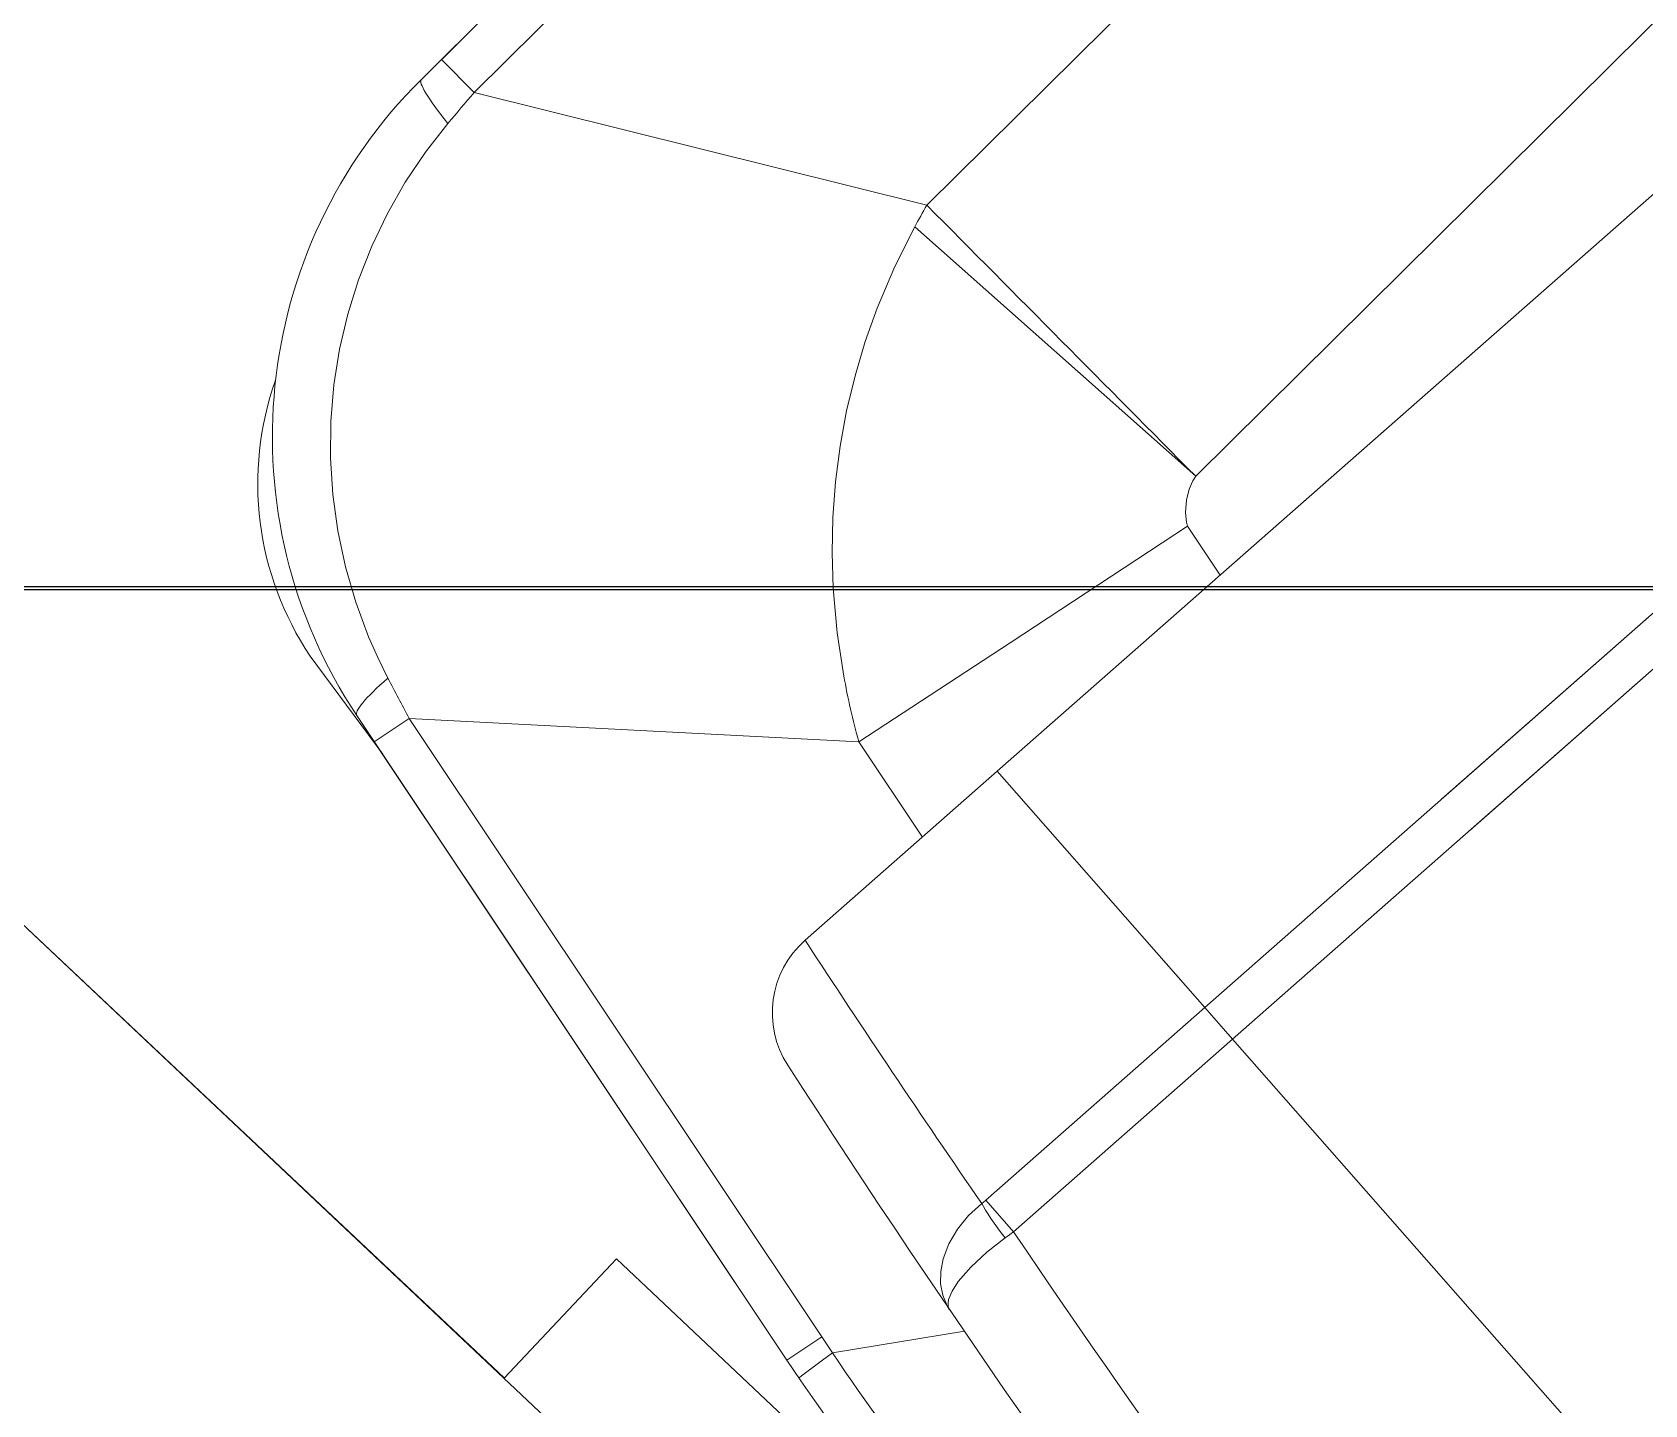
# Model space of a CAD drawing. Header units: millimetres. Extents: x 2822564 to 2991989, y -324396 to -253399.
# Drawn here: x 2832489.7 to 2832562, y -309339.9 to -309278.4 of the extents above; entities that cross this region are included whole.
import ezdxf

# ---------------------------------------------------------------- set-up
doc = ezdxf.new("R2010")
doc.units = ezdxf.units.MM
doc.linetypes.add('12017_XPLAN_GROUND$0$HIDDEN', pattern=[0.375, 0.25, -0.125])
doc.linetypes.add('DASHDOT', pattern=[1, 0.5, -0.25, 0, -0.25])
doc.layers.add('AX', color=1, linetype='DASHDOT')
doc.layers.add('LAF Detail', color=7, linetype='Continuous')
doc.layers.add('coton tak bazo', color=191, linetype='Continuous', lineweight=5)
doc.layers.add('KATCHIN', color=253, linetype='12017_XPLAN_GROUND$0$HIDDEN', lineweight=5)

# ---------------------------------------------------------------- blocks, each defined once
blk = doc.blocks.new('fff')
at = {"layer": 'coton tak bazo', "ltscale": 0.4666667938232422}
for p, q in [((-1.0102031743927, 0.6952282469594201), (-1.548999861498824, 0.2214003787058639)), ((-1.0102031743927, 0.6952282474941145), (-1.536627898061247, 0.2322805150542325)), ((-1.0102031743927, 0.6733872621385293), (-1.538168906198845, 0.2090843392982706)), ((-1.0102031743927, 0.6733872616570209), (-1.525796942270386, 0.2199644752076469)), ((-1.0102031743927, 0.6704702748509732), (-1.536722370031358, 0.2074394615728647)), ((-1.0102031743927, 0.6704702739939188), (-1.524350406102898, 0.2183195974822408))]:
    blk.add_line(p, q, dxfattribs=at)
at = {"layer": 'coton tak bazo', "ltscale": 0.1120639227964919}
blk.add_line((-1.441426594994471, 0.3937128938215074), (-1.579038543915736, 0.2574708206384605), dxfattribs=at)
at = {"layer": 'coton tak bazo', "ltscale": 0.1102462872203457}
blk.add_line((-1.577991139978116, 0.2585082380506123), (-1.442611108270971, 0.3925404155502197), dxfattribs=at)
at = {"layer": 'coton tak bazo', "ltscale": 0.07073532753286359}
blk.add_line((-1.552667388486538, 0.2509150573371561), (-1.465806164803299, 0.33691191018977), dxfattribs=at)
at = {"layer": 'coton tak bazo', "ltscale": 0.07072385836036629}
blk.add_line((-1.538644698640633, 0.2367793494408639), (-1.451797454832799, 0.3227621525512495), dxfattribs=at)
at = {"layer": 'coton tak bazo', "ltscale": 0.3033333361419687}
blk.add_line((-1.690648710566719, 0.2989462089113526), (-1.309095306437033, -0.06044314894116992), dxfattribs=at)
at = {"layer": 'coton tak bazo', "ltscale": 0.09216693491193223}
blk.add_line((-1.574709306449643, 0.1897530010747513), (-1.690643175954895, 0.2989523932933028), dxfattribs=at)
at = {"layer": 'coton tak bazo', "ltscale": 0.00859728931294352}
blk.add_line((-1.576287254995387, 0.2567868312439373), (-1.565729757283832, 0.2672387891726434), dxfattribs=at)
at = {"layer": 'coton tak bazo', "ltscale": 0.0008531297738629217}
blk.add_line((-1.579038543915736, 0.2574708206384605), (-1.577991139978116, 0.2585082380506123), dxfattribs=at)
at = {"layer": 'coton tak bazo', "ltscale": 0.001401666180372565}
blk.add_line((-1.576287254995387, 0.2567868312439373), (-1.577991139978116, 0.2585082380506123), dxfattribs=at)
at = {"layer": 'coton tak bazo', "ltscale": 0.01408493749269208}
blk.add_line((-1.576287254995387, 0.2567868312439373), (-1.552667388486538, 0.2509150573371561), dxfattribs=at)
at = {"layer": 'coton tak bazo'}
for p, q in [((-1.577653304615265, 0.2551799499614986), (-1.578819780604648, 0.2536880073183436)), ((-1.578819780604648, 0.2536880073183436), (-1.579874662810812, 0.2521190785792412)), ((-1.579874662810812, 0.2521190785792412), (-1.580812544604188, 0.250480989657944)), ((-1.580812544604188, 0.250480989657944), (-1.581628514258585, 0.2487811330949512)), ((-1.554335127030942, 0.2477217495547768), (-1.553303945933042, 0.2497802864067089)), ((-1.581628514258585, 0.2487811330949512), (-1.582319154199606, 0.2470290968119265)), ((-1.555260121351301, 0.2455419684805356), (-1.554335127030942, 0.2477217495547768)), ((-1.582319154199606, 0.2470290968119265), (-1.582879987495074, 0.2452327686398511)), ((-1.582879987495074, 0.2452327686398511), (-1.583308588520424, 0.2434008663695886)), ((-1.555881002141399, 0.2438034386524371), (-1.555260121351301, 0.2455419684805356)), ((-1.583308588520424, 0.2434008663695886), (-1.583602903649893, 0.2415435337616451)), ((-1.556414239354698, 0.2420186516308536), (-1.555881002141399, 0.2438034386524371)), ((-1.583602903649893, 0.2415435337616451), (-1.583762573362339, 0.2396408976596884)), ((-1.556853812428841, 0.2401977286277518), (-1.556414239354698, 0.2420186516308536)), ((-1.557194907204054, 0.2383501699329978), (-1.556853812428841, 0.2401977286277518)), ((-1.583762573362339, 0.2396408976596884), (-1.58378096507872, 0.2377308326011811)), ((-1.557434104460288, 0.2364965408822028), (-1.557194907204054, 0.2383501699329978)), ((-1.58378096507872, 0.2377308326011811), (-1.583658815710079, 0.2358236605555252)), ((-1.557573016165547, 0.2346371782639742), (-1.557434104460288, 0.2364965408822028)), ((-1.538988329090898, 0.2361080322880198), (-1.538798360097862, 0.2365428293881099)), ((-1.538798360097862, 0.2365428293881099), (-1.538644698640633, 0.2367793494408639)), ((-1.583658815710079, 0.2358236605555252), (-1.583396491202313, 0.2339282793303408)), ((-1.539179125260778, 0.2348995893375388), (-1.53913164621, 0.2355413319607303)), ((-1.53913164621, 0.2355413319607303), (-1.538988329090898, 0.2361080322880198)), ((-1.539124977465067, 0.2343858429680673), (-1.539179125260778, 0.2348995893375388)), ((-1.583396491202313, 0.2339282793303408), (-1.582995441412366, 0.2320548241982229)), ((-1.557612103042514, 0.2327830877909723), (-1.557573016165547, 0.2346371782639742)), ((-1.548315122312998, 0.2280981176305555), (-1.539071511266891, 0.2341818063467898)), ((-1.539071511266891, 0.2341818063467898), (-1.539124977465067, 0.2343858429680673)), ((-1.557554807257872, 0.2309461665620852), (-1.557612103042514, 0.2327830877909723)), ((-1.582995441412366, 0.2320548241982229), (-1.582457890026655, 0.2302123122297052)), ((-1.557346089035019, 0.2286156473530964), (-1.557554807257872, 0.2309461665620852)), ((-1.582457890026655, 0.2302123122297052), (-1.581786931688492, 0.2284107505335109)), ((-1.581786931688492, 0.2284107505335109), (-1.581308723916204, 0.2273249608769444)), ((-1.557002447609368, 0.2263642802728228), (-1.557346089035019, 0.2286156473530964)), ((-1.556216898644997, 0.2229381411390738), (-1.548315122312998, 0.2280981176305555)), ((-1.581308723916204, 0.2273249608769444), (-1.580782012390756, 0.22625987948577)), ((-1.549805805834176, 0.1988616054144012), (-1.550493256949437, 0.1982293956927282)), ((-1.550493256949437, 0.1982293956927282), (-1.551072282422285, 0.1975218042072383)), ((-1.551072282422285, 0.1975218042072383), (-1.551521632402024, 0.1967605871974066)), ((-1.548584824695102, 0.1970644554599111), (-1.549536190381943, 0.1963190996369802)), ((-1.551521632402024, 0.1967605871974066), (-1.551821406419833, 0.1959720246318818)), ((-1.549536190381943, 0.1963190996369802), (-1.550371125201145, 0.195546657157168)), ((-1.551945839187688, 0.1953174710070163), (-1.551951907071256, 0.194680545186471)), ((-1.551821406419833, 0.1959720246318818), (-1.551945839187688, 0.1953174710070163)), ((-1.550371125201145, 0.195546657157168), (-1.551029709149948, 0.1947892890892562)), ((-1.551951907071256, 0.194680545186471), (-1.551838070518941, 0.1940779620684973)), ((-1.551029709149948, 0.1947892890892562), (-1.551351516976753, 0.1942942919370276)), ((-1.551838070518941, 0.1940779620684973), (-1.551605332574411, 0.1935268352052906)), ((-1.551605332574411, 0.1935268352052906), (-1.551480715540147, 0.1933252398115765)), ((-1.551531491449044, 0.1938551177439725), (-1.551562205297317, 0.1936639555501833)), ((-1.551562205297317, 0.1936639555501833), (-1.55155149268515, 0.1934960570364645)), ((-1.55155149268515, 0.1934960570364645), (-1.551480715540147, 0.1933252398115765)), ((-1.551351516976753, 0.1942942919370276), (-1.551531491449044, 0.1938551177439725)), ((-1.558111367460831, 0.1906985938339735), (-1.557585964758337, 0.1910763721820314)), ((-1.559206730282343, 0.189881907304454), (-1.558111367460831, 0.1906985938339735)), ((-1.559340976025916, 0.1897550705221315), (-1.559340549280822, 0.1897580792052409)), ((-1.559340787934296, 0.1897543576540652), (-1.559340976025916, 0.1897550705221315)), ((-1.559340549280822, 0.1897580792052409), (-1.559338637671994, 0.1897623936133125)), ((-1.559338637671994, 0.1897623936133125), (-1.55932948942307, 0.1897739504700827)), ((-1.55932948942307, 0.1897739504700827), (-1.559206730282343, 0.189881907304454))]:
    blk.add_line(p, q, dxfattribs=at)
at = {"layer": 'coton tak bazo', "ltscale": 0.01133901765822713}
blk.add_line((-1.553303945933042, 0.2497802864067089), (-1.538644698640633, 0.2367793494408639), dxfattribs=at)
at = {"layer": 'coton tak bazo', "ltscale": 0.001776146724713517}
blk.add_line((-1.539071511266891, 0.2341818063467898), (-1.537367968115633, 0.2316288052903853), dxfattribs=at)
at = {"layer": 'coton tak bazo', "ltscale": 0.003684158925771708}
blk.add_line((-1.584835034673217, 0.2274059465473047), (-1.581054634174957, 0.222283699218039), dxfattribs=at)
at = {"layer": 'coton tak bazo', "ltscale": 0.0009459892571900642}
blk.add_line((-1.581492673097568, 0.2229400111347457), (-1.582400059044073, 0.2242997147086715), dxfattribs=at)
at = {"layer": 'coton tak bazo', "ltscale": 0.02338493201993762}
blk.add_line((-1.559971314181253, 0.1906864460350028), (-1.582400059044073, 0.2242997147086715), dxfattribs=at)
at = {"layer": 'coton tak bazo', "ltscale": 0.001269851999959713}
blk.add_line((-1.579667455912725, 0.2241580229379114), (-1.581492673097568, 0.2229400111347457), dxfattribs=at)
at = {"layer": 'coton tak bazo', "ltscale": 0.02243875371186622}
blk.add_line((-1.558146315116769, 0.1919047059094294), (-1.579667455912725, 0.2241580229379114), dxfattribs=at)
at = {"layer": 'coton tak bazo', "ltscale": 0.01358913689016556}
blk.add_line((-1.579667455912725, 0.2241580229379114), (-1.556217146277265, 0.2229379235095983), dxfattribs=at)
at = {"layer": 'coton tak bazo', "ltscale": 0.02243894276433953}
blk.add_line((-1.559971314181253, 0.1906864460350028), (-1.581492673097568, 0.2229400111347457), dxfattribs=at)
at = {"layer": 'coton tak bazo', "ltscale": 0.003457258495552242}
blk.add_line((-1.556216898644997, 0.2229381411390738), (-1.552901246784012, 0.2179685506500889), dxfattribs=at)
at = {"layer": 'coton tak bazo', "ltscale": 0.007721900939941406}
blk.add_line((-1.548999861498824, 0.2214003787058639), (-1.55901985437867, 0.2125886103115234), dxfattribs=at)
at = {"layer": 'coton tak bazo', "ltscale": 0.009491348266601562}
blk.add_line((-1.548999861498824, 0.2214003787058639), (-1.538168906198845, 0.2090843392982706), dxfattribs=at)
blk.add_line((-1.548999861498824, 0.2214003787058639), (-1.538168906198845, 0.2090843392982706), dxfattribs=at)
at = {"layer": 'coton tak bazo', "ltscale": 0.008805656433105468}
for p, q in [((-1.538168906198845, 0.2090843392982706), (-1.549595187498941, 0.199035853644512)), ((-1.536722370031358, 0.2074394615728647), (-1.548148650866515, 0.1973909759450512))]:
    blk.add_line(p, q, dxfattribs=at)
at = {"layer": 'coton tak bazo', "ltscale": 0.001267623901367188}
for p, q in [((-1.538168906198845, 0.2090843392982706), (-1.536722370031358, 0.2074394615728647)), ((-1.538168906198845, 0.2090843392982706), (-1.536722370031358, 0.2074394615728647)), ((-1.549595187498941, 0.199035853644512), (-1.548148650866515, 0.1973909759450512))]:
    blk.add_line(p, q, dxfattribs=at)
at = {"layer": 'coton tak bazo', "ltscale": 0.09048194885253906}
blk.add_line((-1.536722370031358, 0.2074394615728647), (-1.433469814263594, 0.09002945178647781), dxfattribs=at)
blk.add_line((-1.536722370031358, 0.2074394615728647), (-1.433469814263594, 0.09002945178647781), dxfattribs=at)
at = {"layer": 'coton tak bazo', "ltscale": 0.004946779666477332}
blk.add_line((-1.568854162548538, 0.1959695502870187), (-1.574715276320418, 0.1897473119573375), dxfattribs=at)
at = {"layer": 'coton tak bazo', "ltscale": 0.01544252500830145}
blk.add_line((-1.568854162548538, 0.1959695502870187), (-1.549429355027798, 0.1776733982003614), dxfattribs=at)
at = {"layer": 'coton tak bazo', "ltscale": 0.001269826745755228}
blk.add_line((-1.559971314181253, 0.1906864460350028), (-1.558146315116769, 0.1919047059094294), dxfattribs=at)
at = {"layer": 'coton tak bazo', "ltscale": 0.004030551653655625}
blk.add_line((-1.557585964758337, 0.1910763721820314), (-1.55071241494104, 0.1922000537265683), dxfattribs=at)
at = {"layer": 'coton tak bazo'}
for centre, radius, start, end in [((-1.560599753885722, 0.2388465269136548), 0.02620800011157987, 134.7134090729783, 213.7134123706239), ((-1.560599753885722, 0.2388465269136548), 0.02620786271432034, 134.7131631491461, 213.7136582517321), ((-1.434772919629704, 0.1350812718842255), 0.1866505603451342, 139.303760651229, 139.9512079051235), ((-1.518764057014933, 0.231149814722842), 0.0392442563383437, 149.7580481641219, 151.6580155358311), ((-19.21601704295698, -17.2848475435062), 24.88969462512782, 44.74648147538403, 44.79231890382273), ((-1.571443843110009, 0.2363944612837267), 0.01612800006868769, 160.444056676684, 213.8703632934287), ((-1.517159296289927, 0.2337000397404853), 0.0405133655423846, 190.4322207962787, 195.4051449503715), ((-1.41289637573714, 0.3139221094215155), 0.189394376152338, 207.5714808476365, 208.2912257394923), ((-1.555691471756616, 0.2088038571632803), 0.005039986954844587, 131.3289101007643, 212.8289507105921), ((-0.9967536187782746, 0.5800437040739996), 0.6716893536937247, 213.1656175518006, 214.5759013301205), ((-1.034230854817271, 0.5452333270760308), 0.6256088549803148, 212.8288072703986, 229.8291959125934), ((-1.552464189616326, 0.2022967412398368), 0.004343624637096557, 307.7341116086832, 311.3395669278624), ((-1.558897131978036, 0.2112836866848365), 0.01756532813047765, 305.9512367050405, 307.7279960433535), ((-1.034230854817271, 0.5452333270760308), 0.6205688549588569, 214.0919004668128, 228.566102669793), ((-1.491003502447355, 0.2367166559365387), 0.08072318476156257, 213.7197507546597, 214.4296260110359), ((-1.482718263269208, 0.2405771660569445), 0.08975245715902579, 213.4717876234924, 225.6087332029024), ((-1.484444347022824, 0.2410935588028136), 0.09080299448318276, 213.7193751424226, 226.7074442924403), ((-1.484507834536105, 0.2410394821088347), 0.09072000038623801, 213.7134123706239, 226.7134070311398)]:
    blk.add_arc(centre, radius, start, end, dxfattribs=at)
for centre, major_axis, ratio, start_param, end_param in [((-1.571946766791144, 0.2503080121255776), (0.007091747164189857, -0.00716327364213526), 0.0928048027769114, 3.14159270415533, 3.876616628401643), ((-1.574015438970556, 0.2298948479309771), (-0.008384620082265717, -0.005595132639660319), 0.111446496366736, 5.573459866211454, 6.283185391909213), ((-1.548359486714991, 0.1972169753536953), (0.001544572109987576, -0.00199142712118039), 0.1077269683468731, 3.662183974516078, 4.705422133062271)]:
    blk.add_ellipse(centre, major_axis=major_axis, ratio=ratio, start_param=start_param, end_param=end_param, dxfattribs=at)
blk = doc.blocks.new('Surgery Zone')
at = {"layer": 'KATCHIN', "color": 85, "ltscale": 1.1, "true_color": 0x58ba48}
blk.add_circle((1610637.799317755, -562746.6739985349, 1.200298341608669e-08), 2200, dxfattribs=at)
at = {"layer": 'coton tak bazo', "xscale": 860.0000000000005, "yscale": 860.0000000000005, "zscale": 860.0000000000005, "rotation": 180}
blk.add_blockref('fff', (1610029.188587715, -564186.8777287796, -0.0004825459414850194), dxfattribs=at)
blk = doc.blocks.new('LAF')
at = {"layer": 'LAF Detail', "color": 3, "linetype": 'Continuous', "lineweight": 25}
for p, q in [((1650.689127357677, 910.5702838012949), (1650.689127357677, 612.3004758488387)), ((1650.536753468681, 611.5761245898902), (1650.536753468681, 909.5761245898902))]:
    blk.add_line(p, q, dxfattribs=at)

msp = doc.modelspace()

# ---------------------------------------------------------------- block references
at = {"layer": 'AX', "rotation": 180}
msp.add_blockref('Surgery Zone', (4443894.272600817, -873688.7884193121, -1.20029829291714e-08), dxfattribs=at)

# ---------------------------------------------------------------- next in the draw order: block references
at = {"color": 1, "rotation": 89.99999999999999}
msp.add_blockref('LAF', (2833256.473283061, -310953.914420896), dxfattribs=at)

doc.saveas('drawing.dxf')
